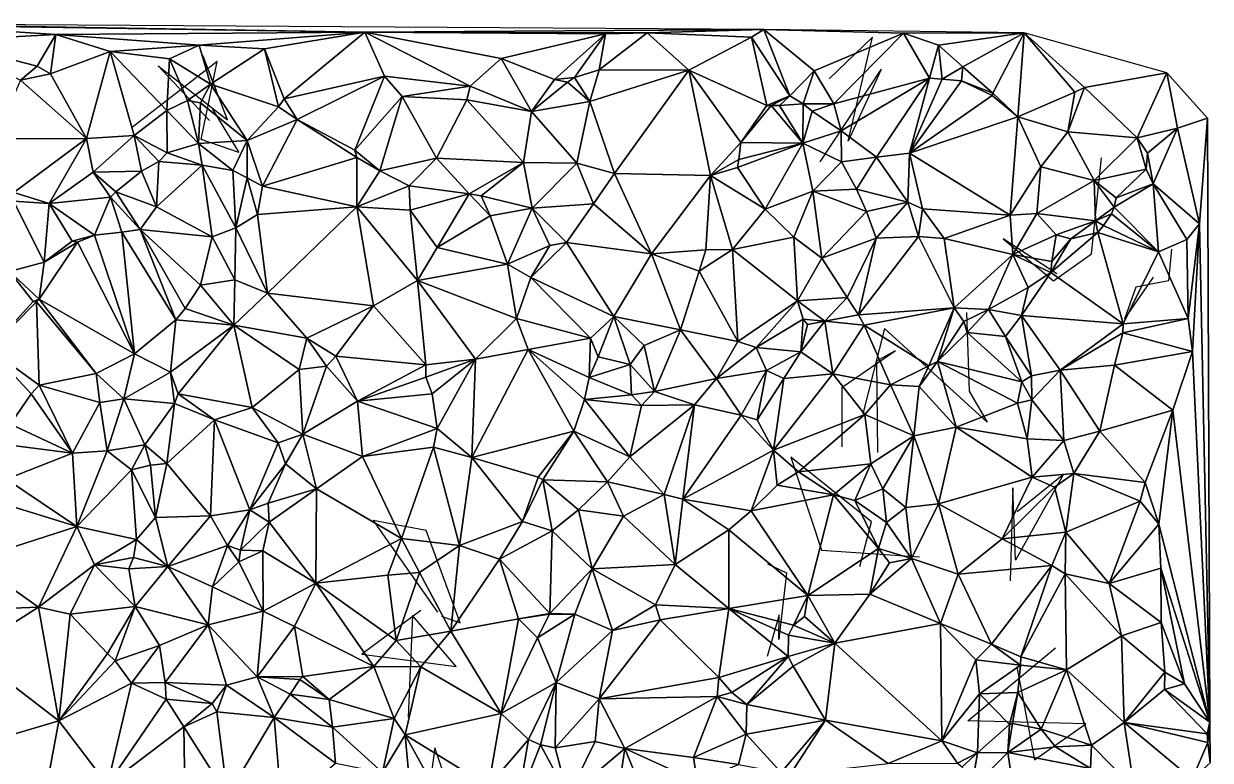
# Model space of a CAD drawing. Header units: metres. Extents: x -15 to 15, y -15.3 to 15.6.
# Drawn here: x -2.27 to 14.99, y 4.28 to 15 of the extents above; entities that cross this region are included whole.
import ezdxf

# ---------------------------------------------------------------- set-up
doc = ezdxf.new("R2010")
doc.units = ezdxf.units.M
doc.layers.add('CRACKS', color=1, linetype='Continuous')
doc.layers.add('STREET_MESH', color=7, linetype='Continuous')

msp = doc.modelspace()

# ---------------------------------------------------------------- linework, layer by layer
at = {"layer": 'CRACKS'}
for points in [[(9.312, 12.989, 0.1), (10.203, 14.334, 0.1), (9.723, 13.288, 0.1), (10.076, 14.802, 0.1), (9.443, 14.196, 0.1)], [(0.431, 13.589, 0.1), (-0.318, 14.388, 0.1), (0.69, 13.598, 0.1), (0.334, 14.53, 0.1), (0.52, 14.04, 0.1)], [(0.475, 13.756, 0.1), (0.859, 13.126, 0.1), (0.31, 13.315, 0.1), (0.54, 14.449, 0.1), (-0.688, 13.492, 0.1)], [(12.755, 11.359, 0.1), (11.974, 11.868, 0.1), (12.706, 11.254, 0.1), (13.259, 11.651, 0.1), (13.406, 13.047, 0.1)], [(14.425, 11.719, 0.1), (14.382, 11.257, 0.1), (13.903, 11.163, 0.1), (13.738, 10.697, 0.1), (14.161, 11.309, 0.1)], [(11.442, 10.795, 0.1), (11.482, 9.647, 0.1), (11.742, 9.198, 0.1), (10.251, 10.561, 0.1), (9.933, 9.317, 0.1)], [(9.632, 8.839, 0.1), (9.632, 9.71, 0.1), (10.402, 10.236, 0.1), (10.131, 10.085, 0.1), (10.149, 8.757, 0.1)], [(9.889, 7.098, 0.1), (10.059, 7.749, 0.1), (8.889, 8.689, 0.1), (9.334, 7.336, 0.1), (10.759, 7.237, 0.1)], [(12.18, 7.899, 0.1), (12.853, 8.439, 0.1), (12.154, 7.187, 0.1), (12.114, 8.24, 0.1), (12.077, 6.89, 0.1)], [(3.803, 6.373, 0.1), (4.076, 6.278, 0.1), (3.58, 7.621, 0.1), (2.813, 7.768, 0.1), (3.745, 6.431, 0.1)], [(8.547, 7.135, 0.1), (8.823, 7.004, 0.1), (8.711, 6.035, 0.1), (8.717, 6.391, 0.1), (8.541, 5.786, 0.1)], [(3.504, 6.456, 0.1), (2.646, 5.82, 0.1), (4.017, 5.643, 0.1), (3.381, 6.382, 0.1), (3.318, 4.904, 0.1)], [(12.174, 5.637, 0.1), (12.43, 4.281, 0.1), (13.18, 4.806, 0.1), (11.46, 4.849, 0.1), (12.736, 5.913, 0.1)], [(3.548, 2.865, 0.1), (4.09, 3.346, 0.1), (3.71, 4.455, 0.1), (3.538, 3.23, 0.1), (3.117, 3.851, 0.1)]]:
    msp.add_polyline3d(points, dxfattribs=at)
at = {"layer": 'STREET_MESH'}
for points in [[(2.69, 14.877), (8.493, 14.916), (-4.558, 14.999)], [(-3.897, 14.977), (2.69, 14.877), (-4.558, 14.999)], [(-3.897, 14.977), (-3.513, 14.748), (-1.803, 14.843)], [(-3.897, 14.977), (-1.803, 14.843), (2.69, 14.877)], [(-1.803, 14.843), (0.28, 14.685), (2.69, 14.877)], [(0.28, 14.685), (1.232, 14.632), (2.69, 14.877)], [(1.232, 14.632), (1.518, 13.906), (2.69, 14.877)], [(1.518, 13.906), (2.978, 14.234), (2.69, 14.877)], [(2.69, 14.877), (6.799, 14.865), (8.493, 14.916)], [(6.799, 14.865), (2.69, 14.877), (6.189, 14.851)], [(2.69, 14.877), (4.675, 14.492), (6.189, 14.851)], [(4.221, 14.09), (4.675, 14.492), (2.69, 14.877)], [(2.978, 14.234), (4.221, 14.09), (2.69, 14.877)], [(4.675, 14.492), (5.45, 14.187), (6.189, 14.851)], [(5.45, 14.187), (5.74, 14.217), (6.189, 14.851)], [(5.74, 14.217), (6.099, 14.329), (6.189, 14.851)], [(6.799, 14.865), (6.099, 14.329), (7.404, 14.322)], [(6.099, 14.329), (6.799, 14.865), (6.189, 14.851)], [(6.799, 14.865), (8.315, 14.802), (8.493, 14.916)], [(8.315, 14.802), (6.799, 14.865), (7.404, 14.322)], [(8.315, 14.802), (8.873, 13.949), (8.493, 14.916)], [(10.524, 14.864), (12.281, 14.865), (8.493, 14.916)], [(9.224, 14.312), (10.524, 14.864), (8.493, 14.916)], [(8.873, 13.949), (9.224, 14.312), (8.493, 14.916)], [(10.524, 14.864), (9.224, 14.312), (9.511, 13.834)], [(10.905, 14.206), (10.524, 14.864), (9.511, 13.834)], [(10.524, 14.864), (11.033, 14.688), (12.281, 14.865)], [(10.524, 14.864), (10.905, 14.206), (11.033, 14.688)], [(11.033, 14.688), (11.391, 14.371), (12.281, 14.865)], [(11.391, 14.371), (11.825, 13.989), (12.281, 14.865)], [(11.825, 13.989), (12.188, 13.643), (12.281, 14.865)], [(12.188, 13.643), (13.017, 14.004), (12.281, 14.865)], [(12.281, 14.865), (13.159, 14.069), (14.355, 14.282)], [(13.017, 14.004), (13.159, 14.069), (12.281, 14.865)], [(-1.803, 14.843), (-3.513, 14.748), (-2.079, 14.38)], [(-3.513, 14.748), (-2.32, 14.177), (-2.079, 14.38)], [(-1.883, 14.269), (-1.803, 14.843), (-2.079, 14.38)], [(-1.883, 14.269), (-1.013, 14.596), (-1.803, 14.843)], [(-1.803, 14.843), (-1.013, 14.596), (0.28, 14.685)], [(-1.013, 14.596), (-0.154, 14.489), (0.28, 14.685)], [(-0.154, 14.489), (0.446, 14.117), (0.28, 14.685)], [(0.446, 14.117), (1.232, 14.632), (0.28, 14.685)], [(8.315, 14.802), (7.404, 14.322), (8.537, 13.811)], [(8.873, 13.949), (8.315, 14.802), (8.537, 13.811)], [(10.905, 14.206), (11.087, 14.191), (11.033, 14.688)], [(11.087, 14.191), (11.391, 14.371), (11.033, 14.688)], [(-1.013, 14.596), (-1.883, 14.269), (-1.361, 13.327)], [(-1.013, 14.596), (-1.361, 13.327), (-0.666, 13.374)], [(-0.19, 13.736), (-1.013, 14.596), (-0.666, 13.374)], [(-1.013, 14.596), (-0.19, 13.736), (-0.154, 14.489)], [(0.446, 14.117), (1.435, 13.789), (1.232, 14.632)], [(1.435, 13.789), (1.518, 13.906), (1.232, 14.632)], [(-2.32, 14.177), (-1.883, 14.269), (-2.079, 14.38)], [(-0.19, 13.736), (0.112, 13.879), (-0.154, 14.489)], [(-0.154, 14.489), (0.112, 13.879), (0.446, 14.117)], [(4.675, 14.492), (4.221, 14.09), (5.115, 13.719)], [(5.45, 14.187), (4.675, 14.492), (5.115, 13.719)], [(6.099, 14.329), (5.74, 14.217), (5.965, 13.867)], [(6.099, 14.329), (5.965, 13.867), (7.404, 14.322)], [(11.391, 14.371), (11.087, 14.191), (11.37, 14.166)], [(11.825, 13.989), (11.391, 14.371), (11.37, 14.166)], [(-2.696, 13.324), (-1.361, 13.327), (-2.32, 14.177)], [(-1.361, 13.327), (-1.883, 14.269), (-2.32, 14.177)], [(2.978, 14.234), (1.518, 13.906), (1.707, 13.604)], [(2.543, 13.157), (2.978, 14.234), (1.707, 13.604)], [(2.978, 14.234), (2.543, 13.157), (3.233, 13.942)], [(4.221, 14.09), (2.978, 14.234), (3.233, 13.942)], [(5.638, 14.15), (5.45, 14.187), (5.115, 13.719)], [(5.638, 14.15), (5.74, 14.217), (5.45, 14.187)], [(5.74, 14.217), (5.638, 14.15), (5.965, 13.867)], [(7.404, 14.322), (5.965, 13.867), (6.321, 12.819)], [(7.717, 12.789), (7.404, 14.322), (6.321, 12.819)], [(7.404, 14.322), (8.161, 13.269), (8.537, 13.811)], [(7.717, 12.789), (8.161, 13.269), (7.404, 14.322)], [(9.067, 13.831), (9.224, 14.312), (8.873, 13.949)], [(9.224, 14.312), (9.067, 13.831), (9.511, 13.834)], [(9.619, 13.439), (10.905, 14.206), (9.511, 13.834)], [(10.905, 14.206), (9.619, 13.439), (10.131, 13.056)], [(10.905, 14.206), (10.131, 13.056), (10.612, 13.117)], [(11.087, 14.191), (10.905, 14.206), (10.612, 13.117)], [(11.37, 14.166), (11.087, 14.191), (10.612, 13.117)], [(11.813, 13.952), (11.37, 14.166), (10.612, 13.117)], [(11.813, 13.952), (11.825, 13.989), (11.37, 14.166)], [(13.159, 14.069), (13.926, 13.338), (14.355, 14.282)], [(13.926, 13.338), (14.509, 13.48), (14.355, 14.282)], [(14.509, 13.48), (14.949, 13.624), (14.355, 14.282)], [(0.112, 13.879), (0.3, 13.845), (0.446, 14.117)], [(0.446, 14.117), (0.3, 13.845), (0.977, 13.297)], [(1.435, 13.789), (0.446, 14.117), (0.977, 13.297)], [(4.173, 13.889), (4.221, 14.09), (3.233, 13.942)], [(4.221, 14.09), (4.173, 13.889), (5.115, 13.719)], [(5.965, 13.867), (5.638, 14.15), (5.115, 13.719)], [(11.813, 13.952), (12.188, 13.643), (11.825, 13.989)], [(12.188, 13.643), (12.914, 13.423), (13.017, 14.004)], [(13.159, 14.069), (12.914, 13.423), (13.926, 13.338)], [(12.914, 13.423), (13.159, 14.069), (13.017, 14.004)], [(0.112, 13.879), (-0.19, 13.736), (0.268, 13.256)], [(0.3, 13.845), (0.112, 13.879), (0.268, 13.256)], [(0.3, 13.845), (0.268, 13.256), (0.977, 13.297)], [(1.518, 13.906), (1.435, 13.789), (1.707, 13.604)], [(2.543, 13.157), (2.907, 12.855), (3.233, 13.942)], [(3.233, 13.942), (2.907, 12.855), (3.734, 13.042)], [(4.173, 13.889), (3.233, 13.942), (3.734, 13.042)], [(4.998, 12.981), (4.173, 13.889), (3.734, 13.042)], [(4.173, 13.889), (4.998, 12.981), (5.115, 13.719)], [(5.772, 12.967), (5.965, 13.867), (5.115, 13.719)], [(5.965, 13.867), (5.772, 12.967), (6.321, 12.819)], [(8.161, 13.269), (8.599, 13.807), (8.537, 13.811)], [(8.599, 13.807), (8.873, 13.949), (8.537, 13.811)], [(8.599, 13.807), (8.724, 13.808), (8.873, 13.949)], [(8.724, 13.808), (9.067, 13.831), (8.873, 13.949)], [(9.061, 13.261), (9.067, 13.831), (8.724, 13.808)], [(9.067, 13.831), (9.061, 13.261), (9.198, 13.726)], [(9.067, 13.831), (9.198, 13.726), (9.511, 13.834)], [(9.198, 13.726), (9.619, 13.439), (9.511, 13.834)], [(12.188, 13.643), (11.813, 13.952), (10.612, 13.117)], [(-0.187, 13.119), (-0.19, 13.736), (-0.666, 13.374)], [(-0.19, 13.736), (-0.187, 13.119), (0.268, 13.256)], [(1.707, 13.604), (1.435, 13.789), (0.977, 13.297)], [(4.998, 12.981), (5.772, 12.967), (5.115, 13.719)], [(8.161, 13.269), (9.061, 13.261), (8.599, 13.807)], [(8.599, 13.807), (9.061, 13.261), (8.724, 13.808)], [(9.061, 13.261), (9.619, 13.439), (9.198, 13.726)], [(12.079, 12.213), (12.188, 13.643), (10.612, 13.117)], [(12.521, 12.915), (12.188, 13.643), (12.079, 12.213)], [(12.914, 13.423), (12.188, 13.643), (12.521, 12.915)], [(1.202, 12.632), (1.707, 13.604), (0.977, 13.297)], [(1.202, 12.632), (2.572, 13.053), (1.707, 13.604)], [(2.572, 13.053), (2.543, 13.157), (1.707, 13.604)], [(14.075, 13.113), (14.509, 13.48), (13.926, 13.338)], [(14.075, 13.113), (14.156, 12.667), (14.509, 13.48)], [(14.156, 12.667), (14.831, 12.085), (14.509, 13.48)], [(14.509, 13.48), (14.831, 12.085), (14.949, 13.624)], [(14.831, 12.085), (14.983, 4.829), (14.949, 13.624)], [(14.949, 13.624), (14.983, 4.829), (14.988, 4.239)], [(-2.696, 13.324), (-2.417, 12.542), (-1.361, 13.327)], [(-1.361, 13.327), (-2.417, 12.542), (-1.903, 12.384)], [(-1.26, 12.838), (-1.361, 13.327), (-1.903, 12.384)], [(-1.361, 13.327), (-1.26, 12.838), (-0.666, 13.374)], [(-1.26, 12.838), (-0.558, 12.852), (-0.666, 13.374)], [(-0.558, 12.852), (-0.305, 12.993), (-0.666, 13.374)], [(-0.305, 12.993), (-0.187, 13.119), (-0.666, 13.374)], [(0.268, 13.256), (0.77, 12.86), (0.977, 13.297)], [(0.77, 12.86), (0.977, 12.754), (0.977, 13.297)], [(0.977, 12.754), (1.202, 12.632), (0.977, 13.297)], [(9.619, 13.439), (9.061, 13.261), (9.624, 12.989)], [(9.619, 13.439), (9.624, 12.989), (10.131, 13.056)], [(12.914, 13.423), (12.521, 12.915), (13.298, 12.719)], [(13.926, 13.338), (12.914, 13.423), (13.298, 12.719)], [(14.054, 12.88), (13.926, 13.338), (13.298, 12.719)], [(14.054, 12.88), (14.075, 13.113), (13.926, 13.338)], [(-0.187, 13.119), (-0.305, 12.993), (0.322, 12.938)], [(0.268, 13.256), (-0.187, 13.119), (0.322, 12.938)], [(0.77, 12.86), (0.268, 13.256), (0.322, 12.938)], [(2.572, 13.053), (2.907, 12.855), (2.543, 13.157)], [(8.132, 13.021), (8.161, 13.269), (7.717, 12.789)], [(8.512, 12.298), (9.061, 13.261), (8.111, 12.905)], [(9.061, 13.261), (8.132, 13.021), (8.111, 12.905)], [(8.132, 13.021), (9.061, 13.261), (8.161, 13.269)], [(9.061, 13.261), (8.512, 12.298), (9.206, 12.561)], [(9.624, 12.989), (9.061, 13.261), (9.206, 12.561)], [(-0.558, 12.852), (-0.342, 12.332), (-0.305, 12.993)], [(-0.305, 12.993), (-0.342, 12.332), (0.322, 12.938)], [(2.572, 13.053), (1.202, 12.632), (2.574, 12.331)], [(2.907, 12.855), (2.572, 13.053), (2.574, 12.331)], [(2.907, 12.855), (3.334, 12.638), (3.734, 13.042)], [(3.334, 12.638), (4.207, 12.521), (3.734, 13.042)], [(4.207, 12.521), (4.998, 12.981), (3.734, 13.042)], [(4.207, 12.521), (4.383, 12.492), (4.998, 12.981)], [(4.383, 12.492), (5.126, 12.313), (4.998, 12.981)], [(4.998, 12.981), (5.126, 12.313), (5.772, 12.967)], [(5.772, 12.967), (5.126, 12.313), (6.018, 12.377)], [(5.772, 12.967), (6.018, 12.377), (6.321, 12.819)], [(8.132, 13.021), (7.717, 12.789), (8.111, 12.905)], [(9.843, 12.592), (9.624, 12.989), (9.206, 12.561)], [(9.624, 12.989), (9.843, 12.592), (10.131, 13.056)], [(9.843, 12.592), (10.589, 12.4), (10.131, 13.056)], [(10.131, 13.056), (10.589, 12.4), (10.612, 13.117)], [(10.589, 12.4), (10.801, 12.305), (10.612, 13.117)], [(10.801, 12.305), (12.079, 12.213), (10.612, 13.117)], [(14.075, 13.113), (14.054, 12.88), (14.156, 12.667)], [(-1.012, 12.475), (-1.26, 12.838), (-1.903, 12.384)], [(-0.558, 12.852), (-1.26, 12.838), (-0.931, 12.553)], [(-1.26, 12.838), (-1.012, 12.475), (-0.931, 12.553)], [(-0.342, 12.332), (-0.558, 12.852), (-0.931, 12.553)], [(-0.342, 12.332), (0.467, 11.895), (0.322, 12.938)], [(0.812, 12.029), (0.77, 12.86), (0.322, 12.938)], [(0.467, 11.895), (0.812, 12.029), (0.322, 12.938)], [(0.77, 12.86), (0.812, 12.029), (0.977, 12.754)], [(2.907, 12.855), (2.574, 12.331), (3.334, 12.638)], [(6.018, 12.377), (6.858, 11.649), (6.321, 12.819)], [(6.858, 11.649), (7.717, 12.789), (6.321, 12.819)], [(7.717, 12.789), (6.858, 11.649), (7.652, 11.706)], [(8.039, 11.712), (7.717, 12.789), (7.652, 11.706)], [(7.717, 12.789), (8.512, 12.298), (8.111, 12.905)], [(7.717, 12.789), (8.039, 11.712), (8.512, 12.298)], [(12.466, 12.238), (12.521, 12.915), (12.079, 12.213)], [(12.521, 12.915), (12.466, 12.238), (13.298, 12.719)], [(13.621, 12.463), (14.054, 12.88), (13.298, 12.719)], [(14.054, 12.88), (13.621, 12.463), (14.156, 12.667)], [(0.977, 12.754), (0.812, 12.029), (1.128, 12.221)], [(1.202, 12.632), (0.977, 12.754), (1.128, 12.221)], [(2.574, 12.331), (1.202, 12.632), (1.128, 12.221)], [(3.334, 12.638), (2.574, 12.331), (3.351, 12.284)], [(4.207, 12.521), (3.334, 12.638), (3.351, 12.284)], [(12.466, 12.238), (13.317, 12.128), (13.298, 12.719)], [(13.592, 12.329), (13.621, 12.463), (13.298, 12.719)], [(13.317, 12.128), (13.592, 12.329), (13.298, 12.719)], [(13.621, 12.463), (13.592, 12.329), (14.156, 12.667)], [(13.592, 12.329), (14.237, 11.676), (14.156, 12.667)], [(14.831, 12.085), (14.156, 12.667), (14.649, 11.86)], [(14.156, 12.667), (14.237, 11.676), (14.649, 11.86)], [(-2.417, 12.542), (-2.419, 12.416), (-1.903, 12.384)], [(-1.012, 12.475), (-1.903, 12.384), (-1.244, 11.923)], [(-0.845, 11.966), (-1.012, 12.475), (-1.244, 11.923)], [(-1.012, 12.475), (-0.58, 12.005), (-0.931, 12.553)], [(-0.845, 11.966), (-0.58, 12.005), (-1.012, 12.475)], [(-0.58, 12.005), (-0.342, 12.332), (-0.931, 12.553)], [(3.743, 11.743), (4.207, 12.521), (3.351, 12.284)], [(4.515, 12.204), (4.207, 12.521), (3.743, 11.743)], [(4.207, 12.521), (4.515, 12.204), (4.383, 12.492)], [(4.515, 12.204), (5.126, 12.313), (4.383, 12.492)], [(8.512, 12.298), (8.931, 11.893), (9.206, 12.561)], [(9.206, 12.561), (8.931, 11.893), (9.338, 11.585)], [(9.987, 12.266), (9.843, 12.592), (9.206, 12.561)], [(9.987, 12.266), (9.206, 12.561), (9.338, 11.585)], [(10.589, 12.4), (9.843, 12.592), (9.987, 12.266)], [(-1.973, 11.528), (-2.419, 12.416), (-2.481, 11.39)], [(-2.419, 12.416), (-1.973, 11.528), (-1.903, 12.384)], [(-1.973, 11.528), (-1.567, 11.835), (-1.903, 12.384)], [(-1.903, 12.384), (-1.567, 11.835), (-1.244, 11.923)], [(0.467, 11.895), (-0.342, 12.332), (-0.58, 12.005)], [(2.574, 12.331), (1.128, 12.221), (1.273, 11.077)], [(2.816, 10.89), (2.574, 12.331), (1.273, 11.077)], [(2.574, 12.331), (3.456, 11.262), (3.351, 12.284)], [(3.456, 11.262), (2.574, 12.331), (2.816, 10.89)], [(3.456, 11.262), (3.743, 11.743), (3.351, 12.284)], [(4.515, 12.204), (4.765, 11.498), (5.126, 12.313)], [(5.126, 12.313), (4.765, 11.498), (5.38, 11.769)], [(5.126, 12.313), (5.622, 11.813), (6.018, 12.377)], [(5.622, 11.813), (5.126, 12.313), (5.38, 11.769)], [(5.622, 11.813), (6.858, 11.649), (6.018, 12.377)], [(8.512, 12.298), (8.039, 11.712), (8.931, 11.893)], [(10.13, 11.875), (9.987, 12.266), (9.338, 11.585)], [(10.13, 11.875), (10.589, 12.4), (9.987, 12.266)], [(10.589, 12.4), (10.13, 11.875), (10.744, 11.901)], [(10.801, 12.305), (10.589, 12.4), (10.744, 11.901)], [(11.117, 11.872), (10.801, 12.305), (10.744, 11.901)], [(10.801, 12.305), (11.117, 11.872), (12.079, 12.213)], [(13.592, 12.329), (13.317, 12.128), (13.551, 12.229)], [(14.237, 11.676), (13.592, 12.329), (13.551, 12.229)], [(1.128, 12.221), (0.812, 12.029), (1.273, 11.077)], [(4.765, 11.498), (4.515, 12.204), (3.743, 11.743)], [(11.117, 11.872), (12.118, 11.639), (12.079, 12.213)], [(12.118, 11.639), (12.466, 12.238), (12.079, 12.213)], [(12.466, 12.238), (12.118, 11.639), (12.748, 11.925)], [(13.317, 12.128), (12.466, 12.238), (12.748, 11.925)], [(12.961, 11.867), (13.317, 12.128), (12.748, 11.925)], [(13.317, 12.128), (12.961, 11.867), (13.353, 11.959)], [(13.551, 12.229), (13.317, 12.128), (13.435, 12.063)], [(13.317, 12.128), (13.353, 11.959), (13.435, 12.063)], [(14.237, 11.676), (13.551, 12.229), (13.435, 12.063)], [(14.665, 10.706), (14.831, 12.085), (14.649, 11.86)], [(14.831, 12.085), (14.665, 10.706), (14.731, 10.225)], [(14.831, 12.085), (14.731, 10.225), (14.983, 4.829)], [(-1.567, 11.835), (-1.491, 11.819), (-1.244, 11.923)], [(-1.244, 11.923), (-1.491, 11.819), (-0.662, 10.195)], [(-0.845, 11.966), (-1.244, 11.923), (-0.662, 10.195)], [(-0.58, 12.005), (-0.845, 11.966), (-0.059, 10.69)], [(-0.059, 10.69), (-0.845, 11.966), (-0.662, 10.195)], [(-0.58, 12.005), (-0.059, 10.69), (0.077, 10.851)], [(0.299, 11.194), (-0.58, 12.005), (0.077, 10.851)], [(0.299, 11.194), (0.467, 11.895), (-0.58, 12.005)], [(0.812, 12.029), (0.467, 11.895), (0.798, 11.269)], [(0.812, 12.029), (0.798, 11.269), (1.273, 11.077)], [(12.118, 11.639), (12.684, 11.538), (12.748, 11.925)], [(13.722, 10.629), (13.353, 11.959), (12.667, 11.379)], [(13.353, 11.959), (12.961, 11.867), (12.667, 11.379)], [(12.684, 11.538), (12.961, 11.867), (12.748, 11.925)], [(13.353, 11.959), (14.237, 11.676), (13.435, 12.063)], [(14.237, 11.676), (13.353, 11.959), (13.722, 10.629)], [(-0.662, 10.195), (-1.491, 11.819), (-2.05, 10.99)], [(-1.491, 11.819), (-1.973, 11.528), (-2.05, 10.99)], [(-1.567, 11.835), (-1.973, 11.528), (-1.491, 11.819)], [(0.467, 11.895), (0.299, 11.194), (0.798, 11.269)], [(3.456, 11.262), (4.765, 11.498), (3.743, 11.743)], [(4.765, 11.498), (5.104, 11.302), (5.38, 11.769)], [(5.104, 11.302), (5.622, 11.813), (5.38, 11.769)], [(5.622, 11.813), (5.104, 11.302), (6.312, 10.736)], [(5.622, 11.813), (6.312, 10.736), (6.858, 11.649)], [(8.039, 11.712), (8.985, 10.965), (8.931, 11.893)], [(8.931, 11.893), (8.985, 10.965), (9.338, 11.585)], [(9.705, 11.011), (10.13, 11.875), (9.338, 11.585)], [(10.13, 11.875), (9.705, 11.011), (9.871, 10.763)], [(10.744, 11.901), (9.871, 10.763), (11.265, 10.864)], [(10.13, 11.875), (9.871, 10.763), (10.744, 11.901)], [(11.117, 11.872), (10.744, 11.901), (11.265, 10.864)], [(12.118, 11.639), (11.117, 11.872), (11.265, 10.864)], [(12.961, 11.867), (12.684, 11.538), (12.667, 11.379)], [(14.237, 11.676), (14.665, 10.706), (14.649, 11.86)], [(6.312, 10.736), (7.281, 10.543), (6.858, 11.649)], [(6.858, 11.649), (7.555, 11.396), (7.652, 11.706)], [(7.281, 10.543), (7.555, 11.396), (6.858, 11.649)], [(7.555, 11.396), (8.039, 11.712), (7.652, 11.706)], [(7.555, 11.396), (8.114, 10.372), (8.039, 11.712)], [(8.114, 10.372), (8.985, 10.965), (8.039, 11.712)], [(8.985, 10.965), (9.705, 11.011), (9.338, 11.585)], [(11.761, 10.838), (12.118, 11.639), (11.265, 10.864)], [(11.761, 10.838), (12.34, 11.158), (12.118, 11.639)], [(12.118, 11.639), (12.34, 11.158), (12.667, 11.379)], [(12.684, 11.538), (12.118, 11.639), (12.667, 11.379)], [(14.665, 10.706), (14.237, 11.676), (13.722, 10.629)], [(-1.973, 11.528), (-2.481, 11.39), (-2.05, 10.99)], [(4.765, 11.498), (3.456, 11.262), (4.895, 10.707)], [(5.104, 11.302), (4.765, 11.498), (4.895, 10.707)], [(8.114, 10.372), (7.555, 11.396), (7.281, 10.543)], [(-2.137, 10.957), (-2.481, 11.39), (-2.769, 10.261)], [(-2.481, 11.39), (-2.137, 10.957), (-2.05, 10.99)], [(0.798, 11.269), (0.299, 11.194), (0.786, 10.609)], [(0.798, 11.269), (0.786, 10.609), (1.273, 11.077)], [(3.578, 10.034), (3.456, 11.262), (2.816, 10.89)], [(3.456, 11.262), (4.298, 10.117), (4.895, 10.707)], [(4.298, 10.117), (3.456, 11.262), (3.578, 10.034)], [(5.104, 11.302), (4.895, 10.707), (5.972, 10.421)], [(6.312, 10.736), (5.104, 11.302), (5.972, 10.421)], [(12.244, 10.75), (13.722, 10.629), (12.667, 11.379)], [(12.34, 11.158), (12.244, 10.75), (12.667, 11.379)], [(0.299, 11.194), (0.077, 10.851), (0.786, 10.609)], [(0.786, 10.609), (1.847, 10.42), (1.273, 11.077)], [(1.847, 10.42), (2.816, 10.89), (1.273, 11.077)], [(12.34, 11.158), (11.761, 10.838), (12.244, 10.75)], [(-2.087, 10.949), (-2.137, 10.957), (-2.769, 10.261)], [(-2.049, 9.738), (-2.087, 10.949), (-2.769, 10.261)], [(-2.137, 10.957), (-2.087, 10.949), (-2.05, 10.99)], [(-2.087, 10.949), (-1.217, 9.907), (-2.05, 10.99)], [(-2.087, 10.949), (-2.049, 9.738), (-1.217, 9.907)], [(-1.217, 9.907), (-0.662, 10.195), (-2.05, 10.99)], [(2.816, 10.89), (1.847, 10.42), (2.267, 10.16)], [(3.578, 10.034), (2.816, 10.89), (2.267, 10.16)], [(8.985, 10.965), (8.114, 10.372), (8.38, 10.283)], [(9.066, 10.697), (8.985, 10.965), (8.38, 10.283)], [(8.985, 10.965), (9.379, 10.667), (9.705, 11.011)], [(8.985, 10.965), (9.066, 10.697), (9.379, 10.667)], [(9.705, 11.011), (9.379, 10.667), (9.871, 10.763)], [(0.077, 10.851), (-0.059, 10.69), (0.786, 10.609)], [(4.298, 10.117), (5.064, 10.254), (4.895, 10.707)], [(4.895, 10.707), (5.064, 10.254), (5.972, 10.421)], [(6.085, 10.147), (6.312, 10.736), (5.972, 10.421)], [(6.085, 10.147), (6.55, 10.04), (6.312, 10.736)], [(6.754, 10.316), (7.281, 10.543), (6.312, 10.736)], [(6.55, 10.04), (6.754, 10.316), (6.312, 10.736)], [(9.871, 10.763), (9.379, 10.667), (9.951, 10.609)], [(9.871, 10.763), (9.951, 10.609), (11.265, 10.864)], [(9.951, 10.609), (10.895, 10.017), (11.265, 10.864)], [(10.895, 10.017), (11.019, 10.082), (11.265, 10.864)], [(11.019, 10.082), (11.403, 10.662), (11.265, 10.864)], [(11.403, 10.662), (11.761, 10.838), (11.265, 10.864)], [(11.761, 10.838), (11.403, 10.662), (11.453, 10.505)], [(12.011, 10.445), (11.761, 10.838), (11.453, 10.505)], [(11.761, 10.838), (12.011, 10.445), (12.244, 10.75)], [(12.011, 10.445), (12.388, 9.873), (12.244, 10.75)], [(13.722, 10.629), (12.244, 10.75), (12.803, 9.954)], [(12.244, 10.75), (12.388, 9.873), (12.803, 9.954)], [(14.665, 10.706), (13.716, 10.499), (14.731, 10.225)], [(13.716, 10.499), (14.665, 10.706), (13.722, 10.629)], [(-0.138, 9.924), (-0.059, 10.69), (-0.662, 10.195)], [(-0.059, 10.69), (-0.138, 9.924), (0.786, 10.609)], [(-0.138, 9.924), (-0.025, 9.611), (0.786, 10.609)], [(-0.025, 9.611), (1.049, 9.412), (0.786, 10.609)], [(0.786, 10.609), (1.733, 9.965), (1.847, 10.42)], [(1.049, 9.412), (1.733, 9.965), (0.786, 10.609)], [(6.754, 10.316), (6.905, 9.646), (7.281, 10.543)], [(6.905, 9.646), (7.805, 9.834), (7.281, 10.543)], [(7.805, 9.834), (8.114, 10.372), (7.281, 10.543)], [(9.03, 10.22), (9.066, 10.697), (8.38, 10.283)], [(9.066, 10.697), (9.03, 10.22), (9.127, 10.621)], [(9.03, 10.22), (9.379, 10.667), (9.127, 10.621)], [(9.03, 10.22), (9.5, 9.903), (9.379, 10.667)], [(9.379, 10.667), (9.066, 10.697), (9.127, 10.621)], [(9.379, 10.667), (9.5, 9.903), (9.951, 10.609)], [(9.5, 9.903), (10.335, 9.742), (9.951, 10.609)], [(10.335, 9.742), (10.895, 10.017), (9.951, 10.609)], [(11.403, 10.662), (11.019, 10.082), (11.453, 10.505)], [(13.716, 10.499), (13.722, 10.629), (12.803, 9.954)], [(1.733, 9.965), (2.131, 10.011), (1.847, 10.42)], [(1.847, 10.42), (2.131, 10.011), (2.267, 10.16)], [(5.064, 10.254), (5.954, 9.85), (5.972, 10.421)], [(5.954, 9.85), (6.085, 10.147), (5.972, 10.421)], [(8.114, 10.372), (7.805, 9.834), (8.38, 10.283)], [(11.019, 10.082), (12.247, 9.786), (11.453, 10.505)], [(12.247, 9.786), (12.011, 10.445), (11.453, 10.505)], [(12.247, 9.786), (12.388, 9.873), (12.011, 10.445)], [(13.596, 10.03), (13.716, 10.499), (12.803, 9.954)], [(13.716, 10.499), (13.596, 10.03), (14.731, 10.225)], [(-2.166, 9.61), (-2.049, 9.738), (-2.769, 10.261)], [(-2.466, 9.168), (-2.166, 9.61), (-2.769, 10.261)], [(-1.217, 9.907), (-0.815, 9.539), (-0.662, 10.195)], [(-0.815, 9.539), (-0.138, 9.924), (-0.662, 10.195)], [(5.729, 9.066), (5.064, 10.254), (4.248, 8.682)], [(5.064, 10.254), (4.298, 10.117), (4.248, 8.682)], [(5.729, 9.066), (5.887, 9.529), (5.064, 10.254)], [(5.887, 9.529), (5.954, 9.85), (5.064, 10.254)], [(6.905, 9.646), (6.754, 10.316), (6.55, 10.04)], [(7.805, 9.834), (8.535, 9.949), (8.38, 10.283)], [(8.535, 9.949), (9.03, 10.22), (8.38, 10.283)], [(9.03, 10.22), (8.535, 9.949), (8.787, 9.833)], [(9.5, 9.903), (9.03, 10.22), (8.787, 9.833)], [(14.731, 10.225), (13.596, 10.03), (14.445, 9.375)], [(14.983, 4.829), (14.731, 10.225), (14.445, 9.375)], [(2.131, 10.011), (1.733, 9.965), (1.788, 9.023)], [(2.582, 9.506), (2.131, 10.011), (1.788, 9.023)], [(2.131, 10.011), (2.582, 9.506), (2.267, 10.16)], [(2.582, 9.506), (3.578, 10.034), (2.267, 10.16)], [(2.582, 9.506), (3.579, 9.853), (3.578, 10.034)], [(3.579, 9.853), (4.298, 10.117), (3.578, 10.034)], [(3.668, 9.61), (4.298, 10.117), (3.579, 9.853)], [(4.298, 10.117), (3.668, 9.61), (3.744, 9.108)], [(4.248, 8.682), (4.298, 10.117), (3.744, 9.108)], [(6.085, 10.147), (5.954, 9.85), (6.55, 10.04)], [(5.954, 9.85), (6.571, 9.598), (6.55, 10.04)], [(6.571, 9.598), (6.905, 9.646), (6.55, 10.04)], [(10.335, 9.742), (10.753, 9.715), (10.895, 10.017)], [(10.753, 9.715), (11.019, 10.082), (10.895, 10.017)], [(10.753, 9.715), (11.293, 9.125), (11.019, 10.082)], [(12.247, 9.786), (11.019, 10.082), (12.183, 9.473)], [(11.019, 10.082), (11.293, 9.125), (12.183, 9.473)], [(13.38, 9.069), (13.596, 10.03), (12.803, 9.954)], [(13.596, 10.03), (13.38, 9.069), (14.445, 9.375)], [(-2.049, 9.738), (-1.163, 9.484), (-1.217, 9.907)], [(-1.163, 9.484), (-0.815, 9.539), (-1.217, 9.907)], [(-0.079, 9.468), (-0.138, 9.924), (-0.815, 9.539)], [(-0.025, 9.611), (-0.138, 9.924), (-0.079, 9.468)], [(1.733, 9.965), (1.049, 9.412), (1.788, 9.023)], [(2.582, 9.506), (3.668, 9.61), (3.579, 9.853)], [(6.571, 9.598), (5.954, 9.85), (5.887, 9.529)], [(7.805, 9.834), (8.165, 9.299), (8.535, 9.949)], [(8.535, 9.949), (8.165, 9.299), (8.399, 9.231)], [(8.787, 9.833), (8.535, 9.949), (8.399, 9.231)], [(9.5, 9.903), (8.633, 8.79), (9.962, 9.312)], [(8.633, 8.79), (9.5, 9.903), (8.787, 9.833)], [(10.335, 9.742), (9.5, 9.903), (9.962, 9.312)], [(12.388, 9.873), (12.247, 9.786), (12.39, 9.523)], [(12.388, 9.873), (12.39, 9.523), (12.803, 9.954)], [(12.39, 9.523), (12.858, 8.931), (12.803, 9.954)], [(12.858, 8.931), (13.38, 9.069), (12.803, 9.954)], [(-2.049, 9.738), (-2.166, 9.61), (-1.565, 8.749)], [(-1.163, 9.484), (-2.049, 9.738), (-1.565, 8.749)], [(7.805, 9.834), (6.905, 9.646), (7.485, 9.452)], [(8.165, 9.299), (7.805, 9.834), (7.485, 9.452)], [(8.633, 8.79), (8.787, 9.833), (8.399, 9.231)], [(10.675, 9.001), (10.335, 9.742), (9.962, 9.312)], [(10.675, 9.001), (10.753, 9.715), (10.335, 9.742)], [(10.753, 9.715), (10.675, 9.001), (11.293, 9.125)], [(12.39, 9.523), (12.247, 9.786), (12.183, 9.473)], [(-2.166, 9.61), (-2.466, 9.168), (-1.565, 8.749)], [(-1.163, 9.484), (-1.06, 8.781), (-0.815, 9.539)], [(-1.06, 8.781), (-0.51, 8.869), (-0.815, 9.539)], [(-0.51, 8.869), (-0.079, 9.468), (-0.815, 9.539)], [(-0.025, 9.611), (-0.079, 9.468), (0.504, 9.23)], [(1.049, 9.412), (-0.025, 9.611), (0.504, 9.23)], [(2.582, 9.506), (1.788, 9.023), (2.655, 8.697)], [(3.668, 9.61), (2.582, 9.506), (3.744, 9.108)], [(2.582, 9.506), (2.655, 8.697), (3.744, 9.108)], [(5.887, 9.529), (5.729, 9.066), (6.545, 8.694)], [(6.714, 9.442), (6.571, 9.598), (5.887, 9.529)], [(6.714, 9.442), (5.887, 9.529), (6.545, 8.694)], [(6.571, 9.598), (6.714, 9.442), (6.905, 9.646)], [(6.905, 9.646), (6.714, 9.442), (7.485, 9.452)], [(12.325, 8.953), (12.39, 9.523), (12.183, 9.473)], [(12.39, 9.523), (12.325, 8.953), (12.858, 8.931)], [(-1.06, 8.781), (-1.163, 9.484), (-1.565, 8.749)], [(-0.51, 8.869), (-0.19, 8.594), (-0.079, 9.468)], [(-0.079, 9.468), (-0.19, 8.594), (0.504, 9.23)], [(1.049, 9.412), (0.504, 9.23), (1.427, 8.895)], [(1.788, 9.023), (1.049, 9.412), (1.427, 8.895)], [(7.046, 8.146), (7.485, 9.452), (6.545, 8.694)], [(7.485, 9.452), (6.714, 9.442), (6.545, 8.694)], [(7.318, 8.075), (7.485, 9.452), (7.046, 8.146)], [(7.318, 8.075), (8.165, 9.299), (7.485, 9.452)], [(11.293, 9.125), (12.325, 8.953), (12.183, 9.473)], [(13.38, 9.069), (14.043, 8.321), (14.445, 9.375)], [(14.043, 8.321), (14.242, 7.715), (14.445, 9.375)], [(14.242, 7.715), (14.983, 4.829), (14.445, 9.375)], [(-2.466, 9.168), (-2.432, 8.858), (-1.565, 8.749)], [(0.504, 9.23), (-0.19, 8.594), (0.446, 7.836)], [(1.015, 7.921), (0.504, 9.23), (0.446, 7.836)], [(0.504, 9.23), (1.015, 7.921), (1.427, 8.895)], [(7.318, 8.075), (8.633, 8.79), (8.165, 9.299)], [(8.165, 9.299), (8.633, 8.79), (8.399, 9.231)], [(8.633, 8.79), (8.997, 8.476), (9.962, 9.312)], [(8.997, 8.476), (10.051, 8.593), (9.962, 9.312)], [(10.051, 8.593), (10.675, 9.001), (9.962, 9.312)], [(1.536, 8.592), (1.788, 9.023), (1.427, 8.895)], [(1.788, 9.023), (1.536, 8.592), (1.985, 8.228)], [(1.788, 9.023), (1.985, 8.228), (2.655, 8.697)], [(2.655, 8.697), (3.689, 8.832), (3.744, 9.108)], [(3.689, 8.832), (4.248, 8.682), (3.744, 9.108)], [(5.211, 8.395), (5.729, 9.066), (4.248, 8.682)], [(5.277, 8.36), (5.729, 9.066), (5.211, 8.395)], [(5.277, 8.36), (6.221, 8.327), (5.729, 9.066)], [(5.729, 9.066), (6.221, 8.327), (6.545, 8.694)], [(10.675, 9.001), (10.051, 8.593), (10.224, 8.229)], [(10.558, 7.955), (10.675, 9.001), (10.224, 8.229)], [(10.675, 9.001), (10.558, 7.955), (11.036, 8.01)], [(10.675, 9.001), (11.036, 8.01), (11.293, 9.125)], [(11.293, 9.125), (11.036, 8.01), (12.397, 8.395)], [(12.325, 8.953), (11.293, 9.125), (12.397, 8.395)], [(12.858, 8.931), (13.003, 8.452), (13.38, 9.069)], [(13.38, 9.069), (13.003, 8.452), (14.043, 8.321)], [(-2.432, 8.858), (-2.525, 8.367), (-1.565, 8.749)], [(-0.51, 8.869), (-1.06, 8.781), (-0.703, 8.504)], [(-0.428, 8.572), (-0.51, 8.869), (-0.703, 8.504)], [(-0.428, 8.572), (-0.19, 8.594), (-0.51, 8.869)], [(1.015, 7.921), (1.536, 8.592), (1.427, 8.895)], [(3.223, 7.505), (3.689, 8.832), (2.655, 8.697)], [(3.223, 7.505), (4.069, 7.403), (3.689, 8.832)], [(3.689, 8.832), (4.069, 7.403), (4.248, 8.682)], [(12.858, 8.931), (12.325, 8.953), (12.397, 8.395)], [(13.003, 8.452), (12.858, 8.931), (12.397, 8.395)], [(-2.525, 8.367), (-1.499, 7.679), (-1.565, 8.749)], [(-1.499, 7.679), (-1.06, 8.781), (-1.565, 8.749)], [(-1.06, 8.781), (-1.499, 7.679), (-0.703, 8.504)], [(1.985, 8.228), (3.223, 7.505), (2.655, 8.697)], [(4.069, 7.403), (4.983, 7.754), (4.248, 8.682)], [(4.983, 7.754), (5.211, 8.395), (4.248, 8.682)], [(6.221, 8.327), (7.046, 8.146), (6.545, 8.694)], [(8.31, 7.905), (8.633, 8.79), (7.318, 8.075)], [(8.686, 8.279), (8.633, 8.79), (8.31, 7.905)], [(8.633, 8.79), (8.686, 8.279), (8.997, 8.476)], [(-0.703, 8.504), (-1.499, 7.679), (-0.63, 7.488)], [(-0.428, 8.572), (-0.703, 8.504), (-0.356, 7.81)], [(-0.703, 8.504), (-0.63, 7.488), (-0.356, 7.81)], [(-0.19, 8.594), (-0.428, 8.572), (-0.356, 7.81)], [(0.446, 7.836), (-0.19, 8.594), (-0.356, 7.81)], [(1.536, 8.592), (1.015, 7.921), (1.283, 8.019)], [(1.536, 8.592), (1.283, 8.019), (1.985, 8.228)], [(8.997, 8.476), (8.686, 8.279), (9.505, 8.141)], [(10.051, 8.593), (8.997, 8.476), (9.505, 8.141)], [(10.051, 8.593), (9.505, 8.141), (9.816, 8.056)], [(10.051, 8.593), (9.816, 8.056), (10.224, 8.229)], [(-1.499, 7.679), (-2.525, 8.367), (-2.636, 8.03)], [(4.983, 7.754), (5.277, 8.36), (5.211, 8.395)], [(5.277, 8.36), (4.983, 7.754), (5.417, 7.616)], [(6.221, 8.327), (5.277, 8.36), (5.798, 7.92)], [(5.277, 8.36), (5.417, 7.616), (5.798, 7.92)], [(6.453, 7.829), (6.221, 8.327), (5.798, 7.92)], [(7.046, 8.146), (6.221, 8.327), (6.453, 7.829)], [(11.036, 8.01), (11.959, 7.5), (12.397, 8.395)], [(11.959, 7.5), (12.722, 8.253), (12.397, 8.395)], [(12.722, 8.253), (13.003, 8.452), (12.397, 8.395)], [(13.003, 8.452), (12.722, 8.253), (12.887, 7.597)], [(13.968, 8.049), (13.003, 8.452), (12.887, 7.597)], [(13.003, 8.452), (13.968, 8.049), (14.043, 8.321)], [(13.968, 8.049), (14.242, 7.715), (14.043, 8.321)], [(1.283, 8.019), (1.298, 7.742), (1.985, 8.228)], [(1.298, 7.742), (1.977, 6.853), (1.985, 8.228)], [(1.985, 8.228), (1.977, 6.853), (3.223, 7.505)], [(7.046, 8.146), (6.453, 7.829), (7.202, 7.128)], [(7.318, 8.075), (7.046, 8.146), (7.202, 7.128)], [(8.686, 8.279), (8.31, 7.905), (9.505, 8.141)], [(9.505, 8.141), (8.31, 7.905), (9.132, 6.675)], [(10.16, 7.359), (9.505, 8.141), (9.132, 6.675)], [(9.816, 8.056), (9.505, 8.141), (10.16, 7.359)], [(9.816, 8.056), (10.277, 7.737), (10.224, 8.229)], [(10.277, 7.737), (10.558, 7.955), (10.224, 8.229)], [(12.722, 8.253), (11.959, 7.5), (12.887, 7.597)], [(-3.02, 7.19), (-1.499, 7.679), (-2.636, 8.03)], [(1.015, 7.921), (1.298, 7.742), (1.283, 8.019)], [(7.986, 7.63), (7.318, 8.075), (7.202, 7.128)], [(7.986, 7.63), (8.31, 7.905), (7.318, 8.075)], [(9.816, 8.056), (10.16, 7.359), (10.277, 7.737)], [(10.558, 7.955), (10.277, 7.737), (10.64, 7.211)], [(11.036, 8.01), (10.558, 7.955), (10.64, 7.211)], [(11.036, 8.01), (10.64, 7.211), (11.319, 6.984)], [(11.959, 7.5), (11.036, 8.01), (11.319, 6.984)], [(13.517, 6.848), (13.968, 8.049), (12.887, 7.597)], [(13.968, 8.049), (13.517, 6.848), (14.242, 7.715)], [(-0.63, 7.488), (-0.175, 7.099), (-0.356, 7.81)], [(-0.175, 7.099), (0.446, 7.836), (-0.356, 7.81)], [(-0.175, 7.099), (0.693, 7.4), (0.446, 7.836)], [(0.693, 7.4), (1.015, 7.921), (0.446, 7.836)], [(0.883, 7.332), (1.015, 7.921), (0.693, 7.4)], [(0.883, 7.332), (1.298, 7.742), (1.015, 7.921)], [(5.417, 7.616), (5.997, 7.062), (5.798, 7.92)], [(5.997, 7.062), (6.453, 7.829), (5.798, 7.92)], [(6.453, 7.829), (5.997, 7.062), (7.202, 7.128)], [(8.31, 7.905), (7.986, 7.63), (9.132, 6.675)], [(-1.499, 7.679), (-3.02, 7.19), (-2.056, 6.503)], [(-1.242, 7.122), (-1.499, 7.679), (-2.056, 6.503)], [(-1.499, 7.679), (-1.242, 7.122), (-0.63, 7.488)], [(0.883, 7.332), (1.204, 7.325), (1.298, 7.742)], [(1.204, 7.325), (1.977, 6.853), (1.298, 7.742)], [(4.65, 7.203), (4.983, 7.754), (4.069, 7.403)], [(4.983, 7.754), (4.65, 7.203), (5.417, 7.616)], [(4.65, 7.203), (5.379, 6.412), (5.417, 7.616)], [(5.417, 7.616), (5.379, 6.412), (5.997, 7.062)], [(7.985, 6.483), (7.986, 7.63), (7.202, 7.128)], [(7.986, 7.63), (7.985, 6.483), (9.132, 6.675)], [(10.277, 7.737), (10.16, 7.359), (10.64, 7.211)], [(11.959, 7.5), (12.682, 7.11), (12.887, 7.597)], [(12.887, 7.597), (12.682, 7.11), (12.876, 6.991)], [(13.517, 6.848), (12.887, 7.597), (12.876, 6.991)], [(14.242, 7.715), (13.517, 6.848), (14.27, 7.073)], [(14.983, 4.829), (14.242, 7.715), (14.27, 7.073)], [(-1.242, 7.122), (-0.677, 7.23), (-0.63, 7.488)], [(-0.677, 7.23), (-0.175, 7.099), (-0.63, 7.488)], [(1.977, 6.853), (3.024, 6.968), (3.223, 7.505)], [(3.223, 7.505), (3.024, 6.968), (3.487, 7.01)], [(4.069, 7.403), (3.223, 7.505), (3.487, 7.01)], [(12.682, 7.11), (11.959, 7.5), (11.319, 6.984)], [(-0.175, 7.099), (0.473, 6.8), (0.693, 7.4)], [(0.693, 7.4), (0.473, 6.8), (0.857, 7.165)], [(0.883, 7.332), (0.693, 7.4), (0.857, 7.165)], [(1.204, 7.325), (0.883, 7.332), (0.857, 7.165)], [(1.212, 6.448), (1.204, 7.325), (0.857, 7.165)], [(1.204, 7.325), (1.212, 6.448), (1.977, 6.853)], [(3.94, 6.154), (4.069, 7.403), (3.487, 7.01)], [(4.65, 7.203), (4.069, 7.403), (3.94, 6.154)], [(10.16, 7.359), (9.132, 6.675), (10.037, 6.695)], [(10.16, 7.359), (10.037, 6.695), (10.322, 7.15)], [(10.64, 7.211), (10.16, 7.359), (10.322, 7.15)], [(-3.02, 7.19), (-3.185, 6.459), (-2.056, 6.503)], [(-1.595, 6.403), (-1.242, 7.122), (-2.056, 6.503)], [(-0.65, 6.513), (-1.242, 7.122), (-1.595, 6.403)], [(-0.677, 7.23), (-1.242, 7.122), (-0.743, 7.062)], [(-1.242, 7.122), (-0.65, 6.513), (-0.743, 7.062)], [(-0.175, 7.099), (-0.677, 7.23), (-0.743, 7.062)], [(-0.65, 6.513), (-0.175, 7.099), (-0.743, 7.062)], [(-0.175, 7.099), (-0.65, 6.513), (0.412, 6.245)], [(0.473, 6.8), (-0.175, 7.099), (0.412, 6.245)], [(0.473, 6.8), (1.212, 6.448), (0.857, 7.165)], [(4.65, 7.203), (3.94, 6.154), (4.924, 6.335)], [(5.379, 6.412), (4.65, 7.203), (4.924, 6.335)], [(7.202, 7.128), (5.997, 7.062), (6.919, 6.537)], [(7.985, 6.483), (7.202, 7.128), (6.919, 6.537)], [(10.64, 7.211), (10.037, 6.695), (11.062, 6.268)], [(10.037, 6.695), (10.64, 7.211), (10.322, 7.15)], [(11.319, 6.984), (10.64, 7.211), (11.062, 6.268)], [(11.807, 5.965), (12.682, 7.11), (11.319, 6.984)], [(12.231, 5.78), (12.682, 7.11), (11.807, 5.965)], [(12.682, 7.11), (12.231, 5.78), (12.876, 6.991)], [(3.024, 6.968), (1.977, 6.853), (3.147, 6.019)], [(3.024, 6.968), (3.147, 6.019), (3.487, 7.01)], [(3.147, 6.019), (3.94, 6.154), (3.487, 7.01)], [(5.997, 7.062), (5.379, 6.412), (5.746, 6.405)], [(6.293, 6.165), (5.997, 7.062), (5.746, 6.405)], [(5.997, 7.062), (6.293, 6.165), (6.919, 6.537)], [(11.807, 5.965), (11.319, 6.984), (11.062, 6.268)], [(12.876, 6.991), (12.231, 5.78), (12.897, 5.594)], [(13.698, 6.086), (12.876, 6.991), (12.897, 5.594)], [(13.698, 6.086), (13.517, 6.848), (12.876, 6.991)], [(13.517, 6.848), (14.273, 6.283), (14.27, 7.073)], [(14.614, 5.387), (14.983, 4.829), (14.27, 7.073)], [(14.273, 6.283), (14.614, 5.387), (14.27, 7.073)], [(1.212, 6.448), (0.473, 6.8), (0.412, 6.245)], [(1.212, 6.448), (1.668, 6.223), (1.977, 6.853)], [(1.977, 6.853), (1.668, 6.223), (2.819, 5.64)], [(3.147, 6.019), (1.977, 6.853), (2.819, 5.64)], [(14.273, 6.283), (13.517, 6.848), (13.698, 6.086)], [(7.985, 6.483), (8.925, 6.242), (9.132, 6.675)], [(8.925, 6.242), (9.087, 6.368), (9.132, 6.675)], [(9.132, 6.675), (9.087, 6.368), (9.525, 5.978)], [(10.037, 6.695), (9.132, 6.675), (9.525, 5.978)], [(10.037, 6.695), (9.525, 5.978), (11.062, 6.268)], [(-3.185, 6.459), (-3.077, 5.857), (-2.056, 6.503)], [(-3.077, 5.857), (-1.761, 4.848), (-2.056, 6.503)], [(-1.761, 4.848), (-1.595, 6.403), (-2.056, 6.503)], [(-1.761, 4.848), (-1.052, 5.828), (-1.595, 6.403)], [(-1.052, 5.828), (-0.65, 6.513), (-1.595, 6.403)], [(-0.65, 6.513), (-1.052, 5.828), (-0.942, 5.724)], [(-0.297, 5.944), (-0.65, 6.513), (-0.942, 5.724)], [(-0.65, 6.513), (-0.297, 5.944), (0.412, 6.245)], [(1.123, 5.492), (1.212, 6.448), (0.412, 6.245)], [(1.668, 6.223), (1.212, 6.448), (1.123, 5.492)], [(5.376, 6.403), (5.379, 6.412), (4.924, 6.335)], [(5.203, 6.058), (5.376, 6.403), (4.924, 6.335)], [(5.746, 6.405), (5.203, 6.058), (5.474, 5.409)], [(5.376, 6.403), (5.203, 6.058), (5.746, 6.405)], [(5.379, 6.412), (5.376, 6.403), (5.746, 6.405)], [(6.293, 6.165), (5.746, 6.405), (5.474, 5.409)], [(6.293, 6.165), (6.984, 6.319), (6.919, 6.537)], [(6.984, 6.319), (7.985, 6.483), (6.919, 6.537)], [(7.985, 6.483), (6.984, 6.319), (7.837, 5.479)], [(8.849, 5.785), (7.985, 6.483), (7.837, 5.479)], [(8.925, 6.242), (7.985, 6.483), (8.851, 6.099)], [(8.851, 6.099), (7.985, 6.483), (8.849, 5.785)], [(-0.297, 5.944), (-0.213, 5.409), (0.412, 6.245)], [(0.412, 6.245), (-0.213, 5.409), (0.678, 5.368)], [(1.123, 5.492), (0.412, 6.245), (0.678, 5.368)], [(1.789, 5.493), (1.668, 6.223), (1.123, 5.492)], [(1.668, 6.223), (1.789, 5.493), (2.819, 5.64)], [(4.924, 6.335), (3.94, 6.154), (4.673, 4.955)], [(5.203, 6.058), (4.924, 6.335), (4.673, 4.955)], [(6.984, 6.319), (6.1, 5.169), (7.837, 5.479)], [(6.984, 6.319), (6.293, 6.165), (6.1, 5.169)], [(8.925, 6.242), (8.851, 6.099), (9.525, 5.978)], [(9.087, 6.368), (8.925, 6.242), (9.525, 5.978)], [(9.525, 5.978), (11.082, 4.556), (11.062, 6.268)], [(11.578, 5.737), (11.807, 5.965), (11.062, 6.268)], [(11.082, 4.556), (11.578, 5.737), (11.062, 6.268)], [(14.273, 6.283), (13.698, 6.086), (14.325, 5.557)], [(14.614, 5.387), (14.273, 6.283), (14.325, 5.557)], [(3.94, 6.154), (3.147, 6.019), (3.506, 5.635)], [(3.94, 6.154), (3.506, 5.635), (4.673, 4.955)], [(5.203, 6.058), (4.673, 4.955), (5.474, 5.409)], [(6.1, 5.169), (6.293, 6.165), (5.474, 5.409)], [(8.851, 6.099), (8.849, 5.785), (9.525, 5.978)], [(13.736, 4.823), (13.698, 6.086), (12.897, 5.594)], [(13.698, 6.086), (13.736, 4.823), (14.325, 5.557)], [(-0.705, 5.396), (-0.297, 5.944), (-0.942, 5.724)], [(-0.213, 5.409), (-0.297, 5.944), (-0.705, 5.396)], [(3.147, 6.019), (2.819, 5.64), (3.506, 5.635)], [(8.849, 5.785), (8.92, 5.645), (9.525, 5.978)], [(8.92, 5.645), (9.389, 4.858), (9.525, 5.978)], [(9.389, 4.858), (11.082, 4.556), (9.525, 5.978)], [(11.578, 5.737), (12.227, 5.658), (11.807, 5.965)], [(12.227, 5.658), (12.231, 5.78), (11.807, 5.965)], [(-1.761, 4.848), (-3.077, 5.857), (-2.634, 4.592)], [(-1.052, 5.828), (-1.761, 4.848), (-0.942, 5.724)], [(-1.761, 4.848), (-0.705, 5.396), (-0.942, 5.724)], [(8.027, 5.261), (8.849, 5.785), (7.837, 5.479)], [(8.849, 5.785), (8.027, 5.261), (8.248, 5.086)], [(8.849, 5.785), (8.248, 5.086), (8.92, 5.645)], [(11.632, 5.243), (11.578, 5.737), (11.082, 4.556)], [(12.227, 5.658), (11.578, 5.737), (11.632, 5.243)], [(12.231, 5.78), (12.227, 5.658), (12.897, 5.594)], [(1.789, 5.493), (2.171, 5.161), (2.819, 5.64)], [(2.171, 5.161), (3.117, 4.883), (2.819, 5.64)], [(2.819, 5.64), (3.117, 4.883), (3.506, 5.635)], [(3.117, 4.883), (3.275, 4.644), (3.506, 5.635)], [(3.506, 5.635), (3.275, 4.644), (4.673, 4.955)], [(8.248, 5.086), (9.389, 4.858), (8.92, 5.645)], [(12.227, 5.658), (11.632, 5.243), (12.188, 5.26)], [(12.227, 5.658), (12.188, 5.26), (12.897, 5.594)], [(12.188, 5.26), (12.529, 4.73), (12.897, 5.594)], [(12.529, 4.73), (13.258, 4.494), (12.897, 5.594)], [(13.258, 4.494), (13.736, 4.823), (12.897, 5.594)], [(13.736, 4.823), (14.324, 5.308), (14.325, 5.557)], [(14.324, 5.308), (14.614, 5.387), (14.325, 5.557)], [(-0.705, 5.396), (-1.761, 4.848), (-1.056, 3.918)], [(-0.199, 5.167), (-0.705, 5.396), (-1.056, 3.918)], [(-0.199, 5.167), (-0.213, 5.409), (-0.705, 5.396)], [(-0.213, 5.409), (0.469, 5.104), (0.678, 5.368)], [(0.469, 5.104), (-0.213, 5.409), (-0.199, 5.167)], [(0.469, 5.104), (0.535, 4.983), (0.678, 5.368)], [(0.535, 4.983), (1.37, 4.897), (0.678, 5.368)], [(1.37, 4.897), (1.123, 5.492), (0.678, 5.368)], [(1.789, 5.493), (1.123, 5.492), (1.745, 5.451)], [(1.604, 5.238), (1.123, 5.492), (1.37, 4.897)], [(1.123, 5.492), (1.604, 5.238), (1.745, 5.451)], [(1.604, 5.238), (2.171, 5.161), (1.745, 5.451)], [(2.171, 5.161), (1.789, 5.493), (1.745, 5.451)], [(4.673, 4.955), (5.069, 4.579), (5.474, 5.409)], [(5.069, 4.579), (5.247, 4.5), (5.474, 5.409)], [(5.247, 4.5), (5.457, 4.455), (5.474, 5.409)], [(5.457, 4.455), (6.1, 5.169), (5.474, 5.409)], [(6.1, 5.169), (7.813, 5.205), (7.837, 5.479)], [(7.813, 5.205), (8.027, 5.261), (7.837, 5.479)], [(14.614, 5.387), (14.324, 5.308), (14.983, 4.829)], [(1.604, 5.238), (1.37, 4.897), (2.219, 4.756)], [(2.171, 5.161), (1.604, 5.238), (2.219, 4.756)], [(6.474, 4.446), (7.813, 5.205), (6.1, 5.169)], [(7.813, 5.205), (6.474, 4.446), (7.472, 4.318)], [(8.236, 4.654), (7.813, 5.205), (7.472, 4.318)], [(8.027, 5.261), (7.813, 5.205), (8.248, 5.086)], [(7.813, 5.205), (8.236, 4.654), (8.248, 5.086)], [(11.603, 4.384), (11.632, 5.243), (11.082, 4.556)], [(11.603, 4.384), (12.068, 4.798), (11.632, 5.243)], [(11.632, 5.243), (12.068, 4.798), (12.188, 5.26)], [(12.068, 4.798), (12.113, 4.81), (12.188, 5.26)], [(12.113, 4.81), (12.529, 4.73), (12.188, 5.26)], [(14.324, 5.308), (13.736, 4.823), (14.941, 4.662)], [(14.324, 5.308), (14.941, 4.662), (14.983, 4.829)], [(-0.199, 5.167), (-1.056, 3.918), (0.058, 4.76)], [(0.469, 5.104), (-0.199, 5.167), (0.058, 4.76)], [(0.535, 4.983), (0.469, 5.104), (0.058, 4.76)], [(3.117, 4.883), (2.171, 5.161), (2.219, 4.756)], [(5.457, 4.455), (6.04, 4.549), (6.1, 5.169)], [(6.04, 4.549), (6.474, 4.446), (6.1, 5.169)], [(8.236, 4.654), (9.389, 4.858), (8.248, 5.086)], [(-2.028, 3.415), (-1.761, 4.848), (-2.634, 4.592)], [(-1.761, 4.848), (-2.028, 3.415), (-1.056, 3.918)], [(0.69, 3.757), (0.535, 4.983), (0.058, 4.76)], [(0.535, 4.983), (0.69, 3.757), (1.37, 4.897)], [(0.69, 3.757), (1.48, 3.557), (1.37, 4.897)], [(1.37, 4.897), (2.262, 4.235), (2.219, 4.756)], [(1.37, 4.897), (1.48, 3.557), (2.262, 4.235)], [(2.947, 4.096), (3.117, 4.883), (2.219, 4.756)], [(2.947, 4.096), (3.275, 4.644), (3.117, 4.883)], [(3.275, 4.644), (4.49, 3.898), (4.673, 4.955)], [(4.49, 3.898), (5.069, 4.579), (4.673, 4.955)], [(9.389, 4.858), (8.236, 4.654), (8.744, 4.099)], [(8.878, 4.069), (9.389, 4.858), (8.744, 4.099)], [(9.389, 4.858), (8.878, 4.069), (10.304, 4.226)], [(11.082, 4.556), (9.389, 4.858), (10.304, 4.226)], [(-1.056, 3.918), (0.072, 3.867), (0.058, 4.76)], [(0.072, 3.867), (0.69, 3.757), (0.058, 4.76)], [(2.262, 4.235), (2.947, 4.096), (2.219, 4.756)], [(12.068, 4.798), (11.603, 4.384), (12.045, 4.387)], [(12.529, 4.73), (12.113, 4.81), (12.045, 4.387)], [(12.113, 4.81), (12.068, 4.798), (12.045, 4.387)], [(12.735, 4.472), (12.529, 4.73), (12.045, 4.387)], [(12.529, 4.73), (12.735, 4.472), (13.258, 4.494)], [(13.88, 3.864), (13.736, 4.823), (13.258, 4.494)], [(13.736, 4.823), (14.952, 4.534), (14.941, 4.662)], [(13.736, 4.823), (14.727, 3.999), (14.952, 4.534)], [(13.88, 3.864), (14.727, 3.999), (13.736, 4.823)], [(14.941, 4.662), (14.952, 4.534), (14.983, 4.829)], [(14.983, 4.829), (14.952, 4.534), (14.988, 4.239)], [(-2.385, 3.243), (-2.028, 3.415), (-2.634, 4.592)], [(3.275, 4.644), (2.947, 4.096), (3.336, 3.996)], [(4.49, 3.898), (3.275, 4.644), (3.801, 3.694)], [(3.275, 4.644), (3.336, 3.996), (3.801, 3.694)], [(4.91, 3.644), (5.069, 4.579), (4.49, 3.898)], [(5.069, 4.579), (4.91, 3.644), (5.247, 4.5)], [(4.91, 3.644), (5.646, 3.75), (5.247, 4.5)], [(5.646, 3.75), (5.457, 4.455), (5.247, 4.5)], [(6.04, 4.549), (5.457, 4.455), (5.646, 3.75)], [(6.474, 4.446), (6.04, 4.549), (5.646, 3.75)], [(8.236, 4.654), (7.472, 4.318), (8.125, 4.214)], [(8.236, 4.654), (8.125, 4.214), (8.744, 4.099)], [(11.311, 4.233), (11.082, 4.556), (10.304, 4.226)], [(11.311, 4.233), (11.603, 4.384), (11.082, 4.556)], [(12.735, 4.472), (13.245, 4.157), (13.258, 4.494)], [(13.245, 4.157), (13.88, 3.864), (13.258, 4.494)], [(14.952, 4.534), (14.727, 3.999), (14.988, 4.239)], [(6.307, 3.338), (6.474, 4.446), (5.646, 3.75)], [(6.474, 4.446), (6.307, 3.338), (7, 3.157)], [(7.472, 4.318), (6.474, 4.446), (7.522, 3.964)], [(6.474, 4.446), (7, 3.157), (7.522, 3.964)], [(7.472, 4.318), (7.522, 3.964), (8.125, 4.214)], [(11.311, 4.233), (11.378, 4.181), (11.603, 4.384)], [(11.603, 4.384), (11.378, 4.181), (11.513, 3.857)], [(11.603, 4.384), (11.513, 3.857), (12.045, 4.387)], [(11.513, 3.857), (12.329, 2.486), (12.045, 4.387)], [(13.245, 4.157), (12.735, 4.472), (12.045, 4.387)], [(12.329, 2.486), (13.245, 4.157), (12.045, 4.387)]]:
    msp.add_3dface(points, dxfattribs=at)

doc.saveas('drawing.dxf')
